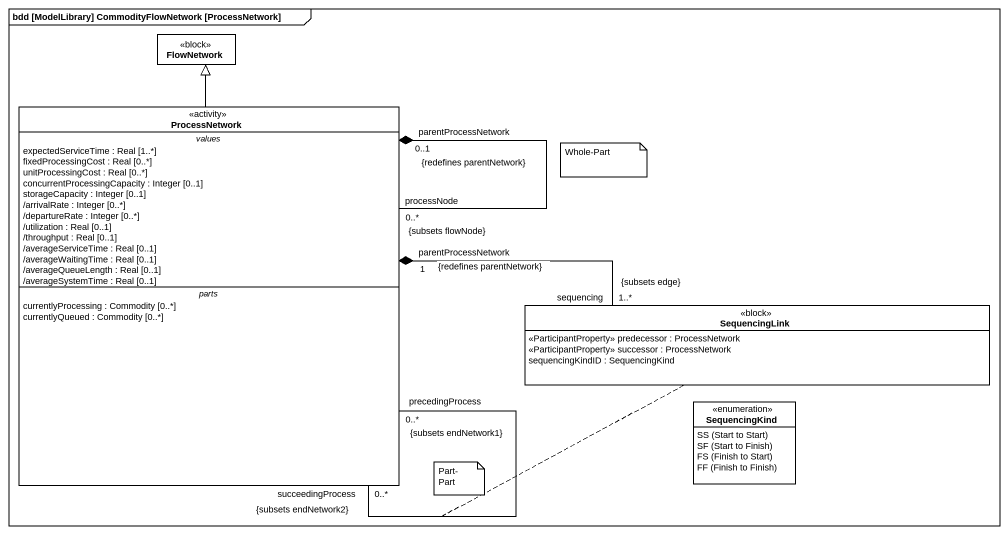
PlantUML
@startuml
mainframe bdd [ModelLibrary] CommodityFlowNetwork [ProcessNetwork]
hide circle
hide empty members
class FlowNetwork <<block>> #FFFFFF
class ProcessNetwork <<activity>> #FFFFFF {
  -- values --
  expectedServiceTime : Real [1..*]
  fixedProcessingCost : Real [0..*]
  unitProcessingCost : Real [0..*]
  concurrentProcessingCapacity : Integer [0..1]
  storageCapacity : Integer [0..1]
  /arrivalRate : Integer [0..*]
  /departureRate : Integer [0..*]
  /utilization : Real [0..1]
  /throughput : Real [0..1]
  /averageServiceTime : Real [0..1]
  /averageWaitingTime : Real [0..1]
  /averageQueueLength : Real [0..1]
  /averageSystemTime : Real [0..1]
  -- parts --
  currentlyProcessing : Commodity [0..*]
  currentlyQueued : Commodity [0..*]
}
class SequencingLink <<block>> #FFFFFF {
  <<ParticipantProperty>> predecessor : ProcessNetwork
  <<ParticipantProperty>> successor : ProcessNetwork
  sequencingKindID : SequencingKind
}
enum SequencingKind #FFFFFF {
  {field} SS (Start to Start)
  {field} SF (Start to Finish)
  {field} FS (Finish to Start)
  {field} FF (Finish to Finish)
}
ProcessNetwork -up-|> FlowNetwork
ProcessNetwork "parentProcessNetwork\n0..1\n{redefines parentNetwork}" *-- "processNode\n0..*\n{subsets flowNode}" ProcessNetwork
ProcessNetwork "0..*\nsucceedingProcess\n{subsets endNetwork2}" -- "0..*\nprecedingProcess\n{subsets endNetwork1}" ProcessNetwork
(ProcessNetwork, ProcessNetwork) .. SequencingLink
ProcessNetwork "parentProcessNetwork\n1\n{redefines parentNetwork}" *-right- "1..*\nsequencing\n{subsets edge}" SequencingLink
note as N1
  Whole-Part
end note
note as N2
  Part-Part
end note
@enduml
